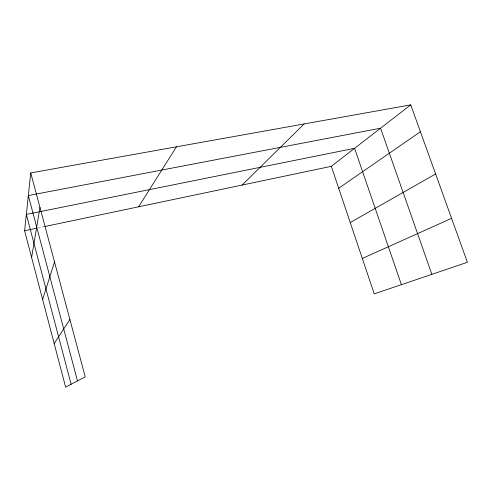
<?xml version="1.0" encoding="UTF-8"?>
<svg xmlns="http://www.w3.org/2000/svg" width="492" height="492" viewBox="0 0 492 492"><rect width="100%" height="100%" fill="white"/><g stroke="black" fill="none" stroke-linecap="round" stroke-linejoin="round"><path stroke-width="0.37" stroke-dasharray="2.46 1.84" d="M38.007 227.944L43.96 226.689"/><path stroke-width="0.74" d="M30.738 172.913L85.221 376.847L65.614 387.142L24.6 230.76L30.738 172.913L410.734 104.858L467.4 262.291L374.246 293.872L331.313 166.327L410.734 104.858M31.611 257.482L39.963 207.452M42.613 299.45L54.526 261.947M138.603 206.812L176.462 146.819M54.175 343.527L69.907 319.523M242.119 185.066L304.118 123.953M338.687 188.233L420.408 131.739M350.23 222.538L435.611 173.965M362.321 258.448L451.582 218.343M24.6 230.76L36.513 228.257M44.711 226.535L331.313 166.327M431.865 274.339L380.574 128.203L28.333 195.57L77.49 380.906M401.398 284.665L354.584 148.32L26.334 214.407L71.112 384.252"/></g></svg>
